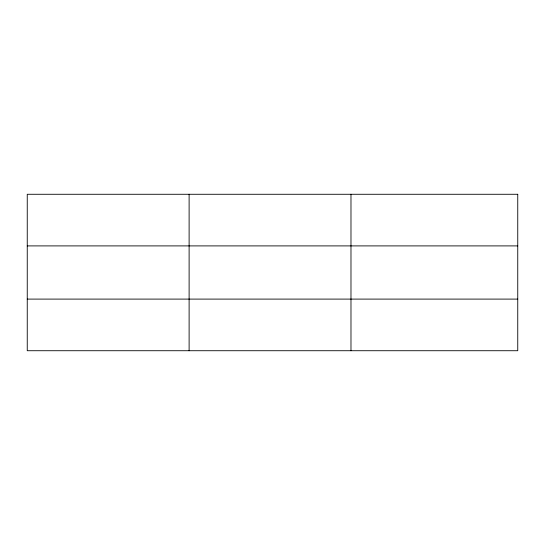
<?xml version="1.0" encoding="UTF-8"?>
<svg xmlns="http://www.w3.org/2000/svg" width="545" height="545" viewBox="0 0 545 545"><rect width="100%" height="100%" fill="white"/><g stroke="black" fill="none" stroke-linecap="round" stroke-linejoin="round"><path stroke-width="0.82" d="M189.115 194.279L189.115 350.721M350.98 194.279L350.98 350.721M27.25 245.904L517.75 245.904M27.25 299.096L517.75 299.096M517.75 194.279L517.75 350.721L27.25 350.721L27.25 194.279L517.75 194.279"/></g></svg>
